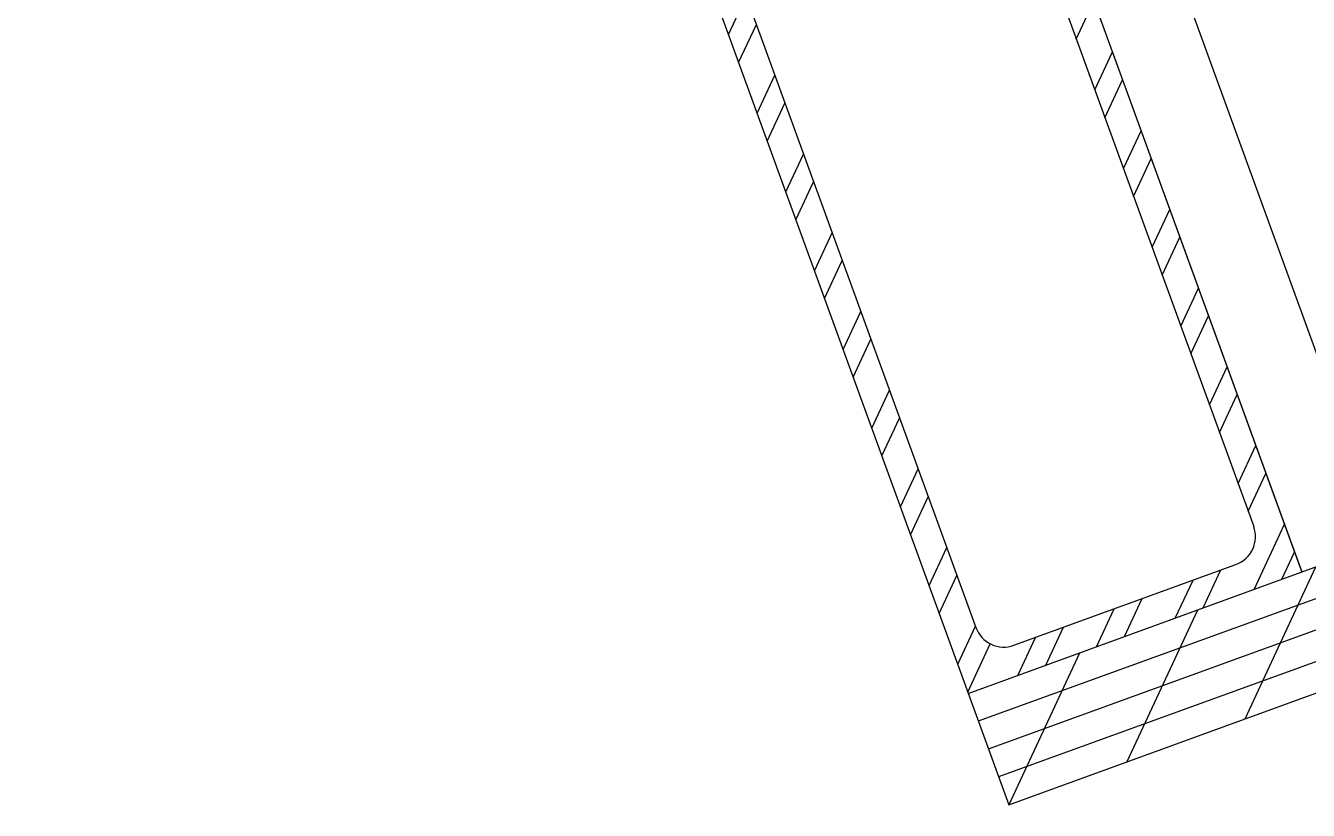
# Model space of a CAD drawing. Header units: inches. Extents: x -154 to 13, y 2 to 55.
# Drawn here: x -144.8 to -139.38, y 27.31 to 30.62 of the extents above; entities that cross this region are included whole.
import ezdxf

# ---------------------------------------------------------------- set-up
doc = ezdxf.new("R2010")
doc.units = ezdxf.units.IN
doc.header["$LTSCALE"] = 2
doc.header["$MEASUREMENT"] = 0
doc.layers.get('0').update_dxf_attribs({"linetype": 'CONTINUOUS'})
doc.layers.add('pattern', color=9, linetype='CONTINUOUS')

msp = doc.modelspace()

# ---------------------------------------------------------------- hatches: boundary and pattern name
h = msp.add_hatch()
h.set_pattern_fill('STEEL', color=8, scale=2, angle=20, style=0)
h.set_pattern_definition([(65, (-203.24395, -0.17552), (-0.22657695, 0.1056546), []), (65, (-203.2867, -0.05806), (-0.22657695, 0.1056546), [])])
h.paths.add_polyline_path([(-142.4912, 32.767, -0.414214), (-142.4165, 32.9272), (-141.4787, 33.2685, -0.414214), (-141.3185, 33.1938), (-141.1402, 32.7038), (-141.0227, 32.7466), (-141.2866, 33.4715), (-142.6942, 32.9592), (-140.8171, 27.8019), (-139.4095, 28.3143), (-141.0227, 32.7466), (-141.1402, 32.7038), (-139.6124, 28.5065, -0.414214), (-139.6872, 28.3462), (-140.625, 28.0049, -0.414214), (-140.7852, 28.0796)])
h = msp.add_hatch()
h.set_pattern_fill('AR-SAND', color=8, scale=0.125, angle=20, style=0)
h.set_pattern_definition([(57.5, (-153.8575, -34.58673), (-0.08977587, 0.22363463), [0, -0.19, 0, -0.2125, 0, -0.203125]), (27.5, (-153.8575, -34.58673), (0.0872269, 0.4071561), [0, -0.1025, 0, -0.17125, 0, -0.065625]), (347.5, (-154.00198, -34.63932), (0.3655501, 0.1338021), [0, -0.0625, 0, -0.225, 0, -0.29375]), (337.5, (-154.002, -34.6393), (0.3155815, 0.2316126), [0, -0.03125, 0, -0.1475, 0, -0.16875])])
h.paths.add_polyline_path([(-146.4164, 31.6043), (-146.8863, 31.4334), (-144.2113, 24.0784, -0.253381), (-143.9717, 24.1392, 0.261429), (-143.7187, 24.1869)])

# ---------------------------------------------------------------- linework, layer by layer
at = {"color": 7}
for p, q in [((-141.2866, 33.4715), (-139.4092, 28.3135)), ((-141.2866, 33.4715), (-139.4095, 28.3143)), ((-141.2866, 33.4715), (-139.4095, 28.3143)), ((-141.3185, 33.1938), (-139.6124, 28.5065)), ((-142.6942, 32.9592), (-140.6461, 27.3321)), ((-142.4912, 32.767), (-140.7852, 28.0796)), ((-140.3551, 32.0031), (-136.2985, 20.8577)), ((-140.8171, 27.8019), (-136.5969, 29.338)), ((-140.6461, 27.3321), (-136.4259, 28.8681)), ((-140.6461, 27.3321), (-136.4259, 28.8681)), ((-140.6461, 27.3321), (-136.4259, 28.8681)), ((-140.625, 28.0049), (-139.6872, 28.3462))]:
    msp.add_line(p, q, dxfattribs=at)
for centre, start, end in [((-139.7299, 28.4637), 290, 20), ((-140.6677, 28.1224), 200, 290)]:
    msp.add_arc(centre, 0.125, start, end, dxfattribs=at)
at = {"layer": 'pattern'}
for p, q in [((-136.5547, 29.2177), (-140.7758, 27.684)), ((-136.5119, 29.1003), (-140.733, 27.5665)), ((-136.4692, 28.9828), (-140.6903, 27.4491)), ((-139.6486, 27.6952), (-139.3503, 28.3358)), ((-140.1467, 27.5139), (-139.8484, 28.1545)), ((-140.6448, 27.3326), (-140.3465, 27.9733))]:
    msp.add_line(p, q, dxfattribs=at)

doc.saveas('drawing.dxf')
